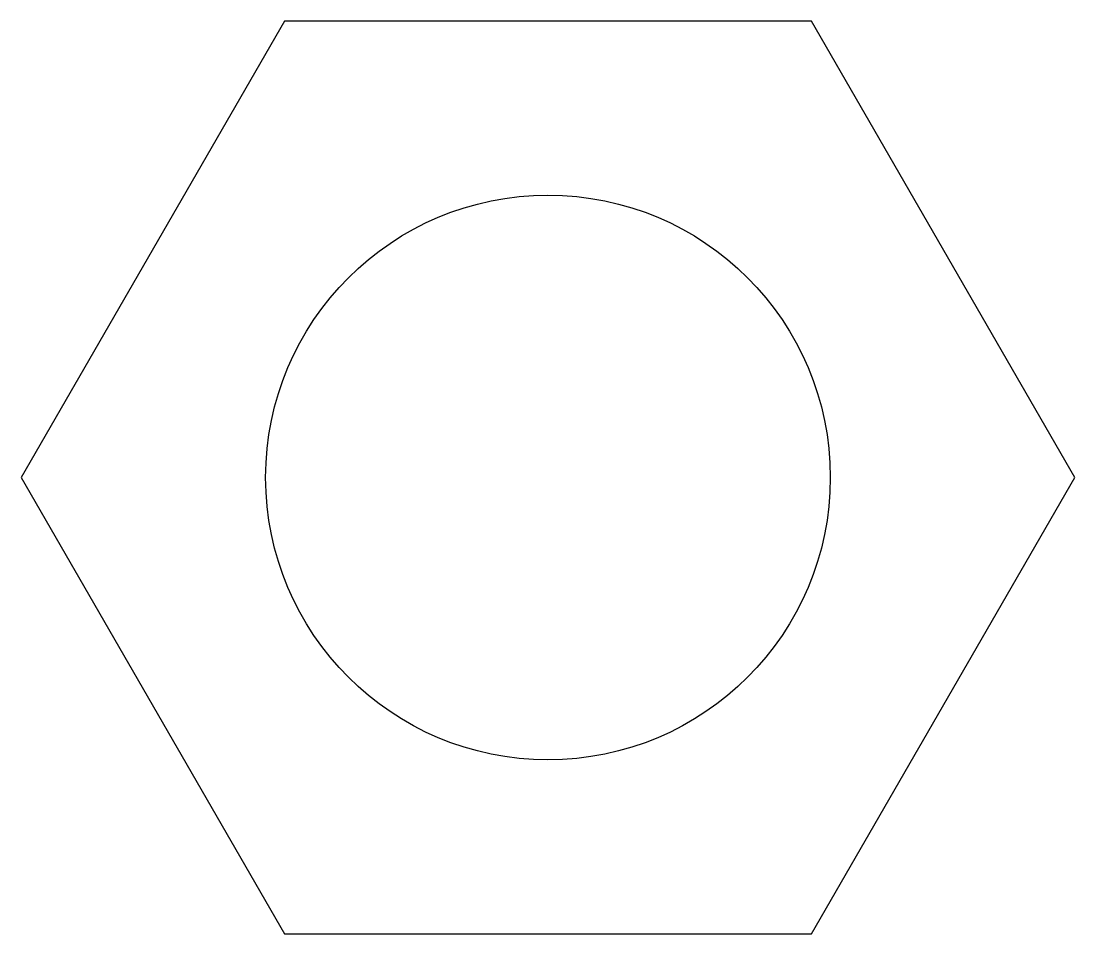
# Model space of a CAD drawing. Header units: millimetres. Extents: x 0 to 22.4, y 0 to 19.4.
import ezdxf

# ---------------------------------------------------------------- set-up
doc = ezdxf.new("R2010")
doc.units = ezdxf.units.MM
doc.layers.add('THIET BI DIEN', color=5, linetype='Continuous')

# ---------------------------------------------------------------- blocks, each defined once
blk = doc.blocks.new('BL')
at = {"layer": 'THIET BI DIEN', "ltscale": 15}
blk.add_lwpolyline([(11.198, 0), (5.599, 9.698), (-5.599, 9.698), (-11.198, 0), (-5.599, -9.698), (5.599, -9.698)], close=True, dxfattribs=at)
blk.add_circle((0, 0), 6, dxfattribs=at)

msp = doc.modelspace()

# ---------------------------------------------------------------- block references
msp.add_blockref('BL', (11.198, 9.698))

doc.saveas('drawing.dxf')
